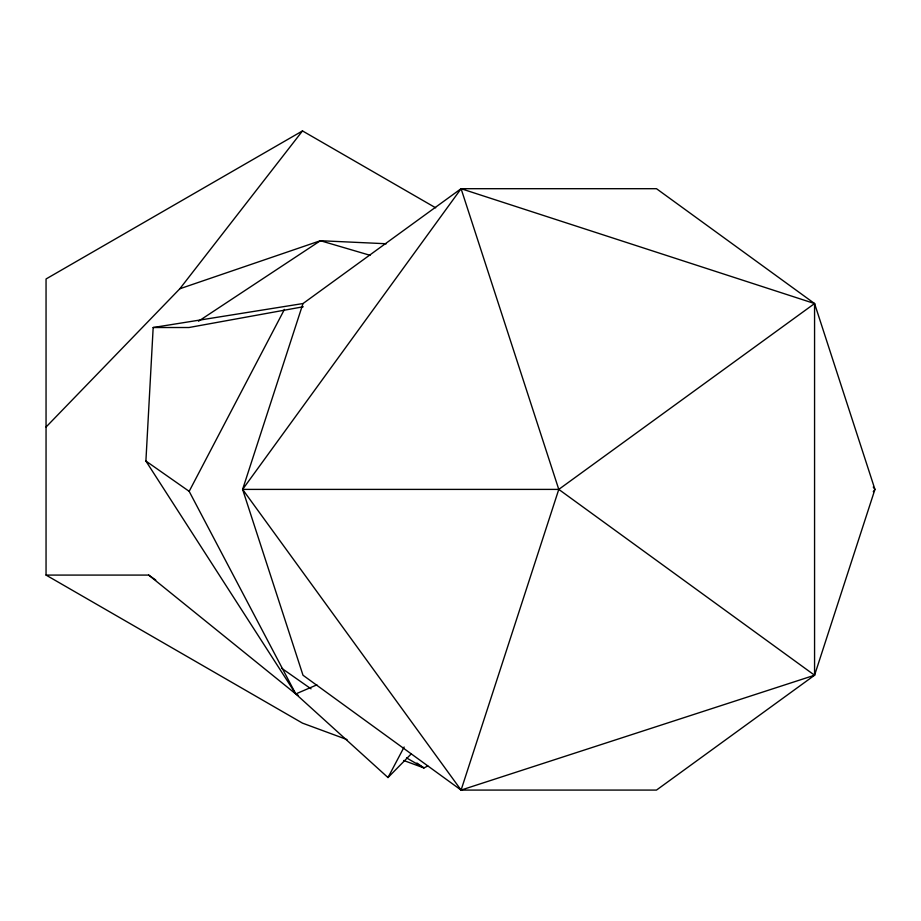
<?xml version="1.0" encoding="UTF-8"?>
<svg xmlns="http://www.w3.org/2000/svg" width="921" height="921" viewBox="0 0 921 921"><rect width="100%" height="100%" fill="white"/><g stroke="black" fill="none" stroke-linecap="round" stroke-linejoin="round"><path stroke-width="1.38" d="M302.997 303.55L242.614 489.396L302.997 675.231L461.087 790.08L656.489 790.08L814.567 675.231L814.567 303.55L656.489 188.701L461.087 188.701L302.997 303.55L153.174 327.519L145.898 461.041L295.756 693.939L387.994 777.554L411.157 753.977M461.087 790.08L558.782 489.396L814.567 303.55L874.95 489.396L814.567 675.231L461.087 790.08L242.614 489.396L461.087 188.701L814.567 303.55M298.243 695.378L295.756 693.939L189.173 491.342L284.439 309.421M387.994 777.554L404.135 747.023M873.258 491.71L874.95 489.396L873.258 487.071M46.05 427.033L179.837 288.757L302.491 130.92L435.691 207.824M198.51 321.199L320.416 240.715L386.302 243.754M302.491 130.92L46.05 278.971L46.05 575.084L302.491 723.135L347.033 739.575M427.77 765.95L423.971 767.964L403.72 760.493M316.882 684.867L295.756 693.939L148.695 575.084L46.05 575.084M179.837 288.757L320.416 240.715L370.069 255.301M303.251 306.762L188.943 327.519L153.174 327.519M242.614 489.396L558.782 489.396L814.567 675.231M406.541 757.902L423.971 767.964L416.914 763.025M145.898 461.041L189.173 491.342M148.695 575.084L155.753 580.034M281.63 668.232L311.033 688.839M461.087 188.701L558.782 489.396"/></g></svg>
